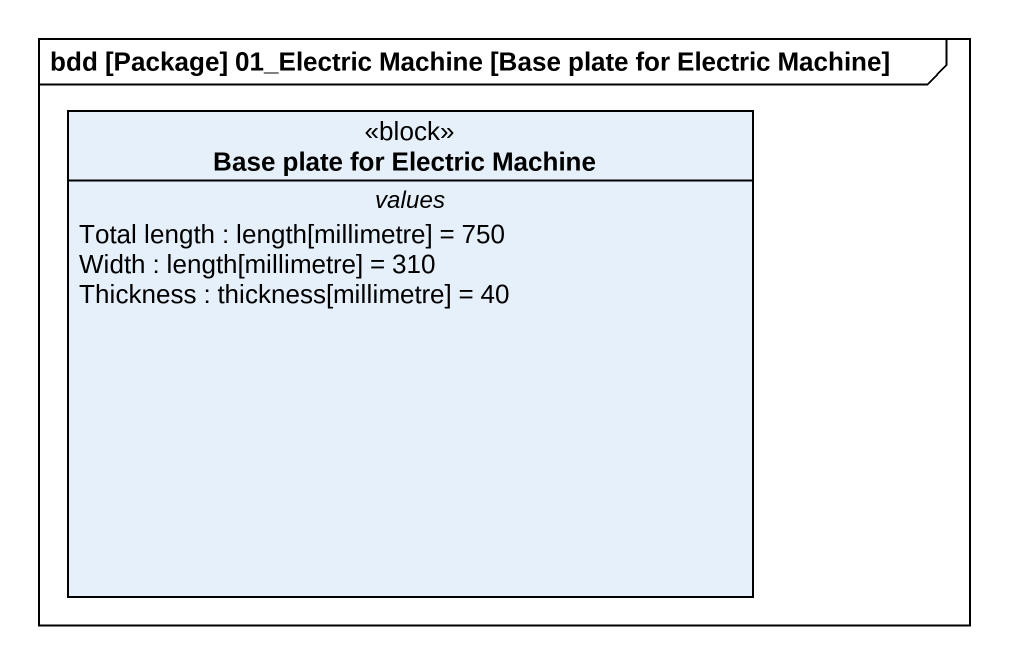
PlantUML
@startuml
mainframe bdd [Package] 01_Electric Machine [Base plate for Electric Machine]
hide circle
hide empty members
class "Base plate for Electric Machine" as Base_plate_for_Electric <<block>> {
  -- values --
  Total length : length[millimetre] = 750
  Width : length[millimetre] = 310
  Thickness : thickness[millimetre] = 40
}
@enduml
